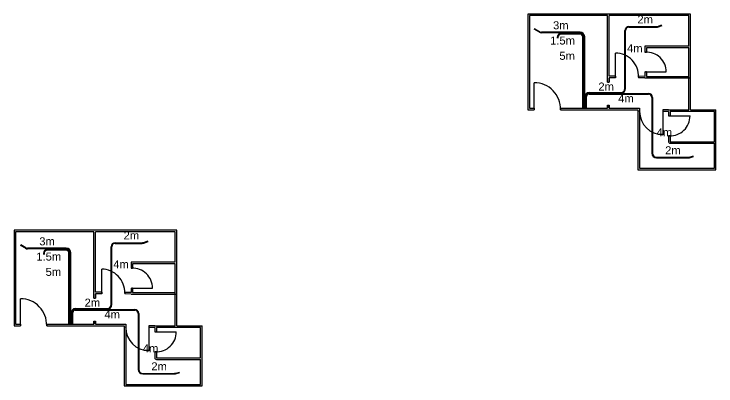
# Model space of a CAD drawing. Header units: millimetres. Extents: x -1169 to 5536, y 114 to 7943.
# Drawn here: x 1616.57 to 1660.38, y 7919.52 to 7942.75 of the extents above; entities that cross this region are included whole.
import ezdxf

# ---------------------------------------------------------------- set-up
doc = ezdxf.new("R2010")
doc.units = ezdxf.units.MM
doc.layers.add('Cain', color=76, linetype='Continuous')
doc.layers.add('canalizacion secundaria', color=5, linetype='Continuous')
doc.styles.get("Standard").update_dxf_attribs({"font": 'arial.ttf'})

# ---------------------------------------------------------------- blocks, each defined once
blk = doc.blocks.new('chaletl (1)')
for p, q in [((1524.712, 7754.821), (1524.712, 7756.261)), ((1526.543, 7756.325), (1526.643, 7756.325)), ((1524.712, 7754.821), (1524.321, 7754.824)), ((1524.321, 7754.824), (1524.321, 7754.824)), ((1524.712, 7754.821), (1524.712, 7754.721)), ((1526.543, 7754.81), (1526.152, 7754.813)), ((1526.152, 7754.813), (1526.152, 7754.713)), ((1526.543, 7755.085), (1526.643, 7755.085)), ((1526.643, 7755.085), (1527.883, 7755.085)), ((1519.64, 7752.824), (1519.64, 7754.414)), ((1524.221, 7754.444), (1524.321, 7754.444)), ((1524.321, 7754.724), (1524.321, 7754.444)), ((1524.712, 7754.721), (1524.321, 7754.724)), ((1526.543, 7754.71), (1526.152, 7754.713)), ((1524.221, 7753.004), (1524.221, 7752.824)), ((1524.221, 7753.004), (1524.321, 7753.004)), ((1524.321, 7753.004), (1524.321, 7752.824)), ((1519.64, 7752.824), (1519.64, 7752.724)), ((1521.279, 7752.824), (1521.279, 7752.724)), ((1526.215, 7752.715), (1526.215, 7752.615)), ((1527.664, 7752.715), (1527.664, 7752.615)), ((1527.664, 7752.615), (1527.664, 7751.167)), ((1528.028, 7752.715), (1529.301, 7752.715)), ((1529.401, 7752.715), (1530.985, 7752.715)), ((1528.028, 7752.341), (1528.128, 7752.341)), ((1528.128, 7752.341), (1529.368, 7752.341)), ((1528.128, 7751.101), (1528.028, 7751.101)), ((1526.115, 7748.965), (1530.985, 7748.965))]:
    blk.add_line(p, q)
for points in [[(1529.401, 7752.715), (1529.401, 7758.704), (1519.241, 7758.704), (1519.241, 7752.724), (1519.64, 7752.724)], [(1524.221, 7754.444), (1524.221, 7758.604), (1519.341, 7758.604)], [(1524.221, 7758.604), (1519.341, 7758.604), (1519.341, 7752.824), (1519.64, 7752.824)], [(1524.321, 7754.824), (1524.321, 7758.604)], [(1529.301, 7756.699), (1529.301, 7758.604), (1524.321, 7758.604)], [(1526.543, 7754.71), (1529.401, 7754.71), (1529.401, 7756.699)], [(1529.301, 7756.699), (1526.543, 7756.699), (1526.543, 7756.325)], [(1526.643, 7755.085), (1526.643, 7754.81), (1529.301, 7754.81), (1529.301, 7756.599), (1526.643, 7756.599), (1526.643, 7756.325)], [(1529.301, 7752.715), (1529.301, 7756.599)], [(1526.593, 7756.324), (1526.593, 7756.325), (1526.643, 7756.325)], [(1524.712, 7754.763), (1524.712, 7754.821)], [(1526.152, 7754.821), (1526.152, 7754.763), (1526.151, 7754.763)], [(1526.543, 7755.085), (1526.543, 7754.81)], [(1526.643, 7755.085), (1526.593, 7755.085)], [(1524.321, 7754.444), (1524.321, 7754.724)], [(1524.221, 7752.824), (1524.221, 7753.004)], [(1524.321, 7752.824), (1524.321, 7753.004)], [(1519.241, 7752.724), (1519.64, 7752.724)], [(1519.64, 7752.824), (1519.64, 7752.774)], [(1521.279, 7752.824), (1524.221, 7752.824)], [(1521.279, 7752.774), (1521.279, 7752.824)], [(1521.279, 7752.724), (1526.115, 7752.724)], [(1524.321, 7752.824), (1526.215, 7752.824)], [(1526.115, 7752.724), (1526.115, 7748.965), (1530.985, 7748.965), (1530.985, 7752.715)], [(1526.215, 7752.824), (1526.215, 7749.065), (1530.885, 7749.065), (1530.885, 7750.627)], [(1526.215, 7752.615), (1526.215, 7752.665), (1526.216, 7752.665)], [(1528.028, 7752.715), (1527.664, 7752.715)], [(1527.664, 7752.665), (1527.664, 7752.615)], [(1528.028, 7752.615), (1527.664, 7752.615)], [(1528.028, 7752.615), (1528.028, 7752.341)], [(1530.885, 7750.727), (1530.885, 7752.615), (1528.128, 7752.615)], [(1528.128, 7752.615), (1528.128, 7752.341)], [(1530.985, 7750.727), (1530.985, 7752.715)], [(1528.078, 7752.341), (1528.128, 7752.341)], [(1528.128, 7751.101), (1528.078, 7751.101), (1528.078, 7751.102)], [(1528.128, 7751.101), (1528.128, 7750.727), (1530.885, 7750.727)]]:
    blk.add_lwpolyline(points)
blk.add_lwpolyline([(1528.028, 7751.101), (1528.028, 7750.727, 0.414214), (1528.128, 7750.627), (1530.885, 7750.627)], format="xyb")
for centre, radius, start, end in [((1524.712, 7754.821), 1.44, 357.6635, 90), ((1526.643, 7755.085), 1.24, 0, 92.3109), ((1519.64, 7752.774), 1.64, 358.2528, 90), ((1527.664, 7752.615), 1.449, 180, 270), ((1528.128, 7752.341), 1.24, 267.6891, 0)]:
    blk.add_arc(centre, radius, start, end)
at = {"layer": 'Cain'}
for p, q in [((1525.551, 7757.916), (1527.248, 7757.916)), ((1525.551, 7757.896), (1527.248, 7757.896)), ((1525.551, 7757.876), (1527.248, 7757.876)), ((1527.33, 7757.93), (1527.61, 7758.028)), ((1527.337, 7757.911), (1527.616, 7758.009)), ((1527.344, 7757.893), (1527.623, 7757.99)), ((1519.961, 7757.566), (1519.645, 7757.749)), ((1519.971, 7757.583), (1519.655, 7757.766)), ((1519.981, 7757.6), (1519.665, 7757.784)), ((1522.5, 7757.572), (1520.086, 7757.572)), ((1522.5, 7757.552), (1520.086, 7757.552)), ((1522.5, 7757.532), (1520.086, 7757.532)), ((1522.5, 7757.492), (1521.324, 7757.492)), ((1522.5, 7757.472), (1521.324, 7757.472)), ((1522.5, 7757.452), (1521.324, 7757.452)), ((1525.301, 7754.051), (1525.301, 7757.666)), ((1525.321, 7754.051), (1525.321, 7757.666)), ((1525.341, 7754.051), (1525.341, 7757.666)), ((1521.074, 7757.242), (1521.074, 7757.189)), ((1521.094, 7757.242), (1521.094, 7757.189)), ((1521.114, 7757.242), (1521.114, 7757.189)), ((1522.67, 7752.824), (1522.67, 7757.282)), ((1522.69, 7752.824), (1522.69, 7757.282)), ((1522.71, 7752.824), (1522.71, 7757.282)), ((1522.71, 7752.824), (1522.71, 7757.282)), ((1522.75, 7752.824), (1522.75, 7757.282)), ((1522.77, 7752.824), (1522.77, 7757.282)), ((1522.79, 7752.824), (1522.79, 7757.282)), ((1522.81, 7752.824), (1522.81, 7753.551)), ((1522.81, 7752.824), (1522.81, 7753.551)), ((1522.83, 7752.824), (1522.83, 7753.551)), ((1522.83, 7752.824), (1522.83, 7753.551)), ((1522.85, 7752.824), (1522.85, 7753.551)), ((1522.87, 7752.824), (1522.87, 7753.551)), ((1522.89, 7752.824), (1522.89, 7753.551)), ((1522.91, 7752.824), (1522.91, 7753.551)), ((1523.06, 7753.801), (1525.051, 7753.801)), ((1523.06, 7753.781), (1525.051, 7753.781)), ((1523.06, 7753.761), (1525.051, 7753.761)), ((1523.06, 7753.741), (1526.776, 7753.741)), ((1523.06, 7753.721), (1526.776, 7753.721)), ((1523.06, 7753.701), (1526.776, 7753.701)), ((1526.986, 7753.491), (1526.986, 7750.004)), ((1527.006, 7753.491), (1527.006, 7750.004)), ((1527.026, 7753.491), (1527.026, 7750.004)), ((1527.276, 7749.754), (1529.248, 7749.754)), ((1527.276, 7749.734), (1529.248, 7749.734)), ((1527.276, 7749.714), (1529.248, 7749.714)), ((1529.315, 7749.764), (1529.575, 7749.836)), ((1529.32, 7749.744), (1529.58, 7749.817)), ((1529.326, 7749.725), (1529.586, 7749.798))]:
    blk.add_line(p, q, dxfattribs=at)
for centre, radius, start, end in [((1525.551, 7757.666), 0.25, 90, 180), ((1525.551, 7757.666), 0.23, 90, 180), ((1525.551, 7757.666), 0.21, 90, 180), ((1527.248, 7758.166), 0.25, 270, 289.2762), ((1527.248, 7758.166), 0.27, 270, 289.2762), ((1527.248, 7758.166), 0.29, 270, 289.2762), ((1520.086, 7757.782), 0.25, 239.8779, 270), ((1520.086, 7757.782), 0.23, 239.8779, 270), ((1520.086, 7757.782), 0.21, 239.8779, 270), ((1521.324, 7757.242), 0.25, 90, 180), ((1521.324, 7757.242), 0.25, 90, 180), ((1521.324, 7757.242), 0.23, 90, 180), ((1521.324, 7757.242), 0.21, 90, 180), ((1522.5, 7757.282), 0.29, 0, 90), ((1522.5, 7757.282), 0.27, 0, 90), ((1522.5, 7757.282), 0.25, 0, 90), ((1522.5, 7757.282), 0.21, 0, 90), ((1522.5, 7757.282), 0.21, 0, 90), ((1522.5, 7757.282), 0.21, 0, 90), ((1522.5, 7757.282), 0.19, 0, 90), ((1522.5, 7757.282), 0.17, 0, 90), ((1525.051, 7754.051), 0.25, 270, 0), ((1525.051, 7754.051), 0.27, 270, 0), ((1525.051, 7754.051), 0.29, 270, 0), ((1523.06, 7753.551), 0.25, 90, 180), ((1523.06, 7753.551), 0.23, 90, 180), ((1523.06, 7753.551), 0.21, 90, 180), ((1523.06, 7753.551), 0.19, 90, 180), ((1523.06, 7753.551), 0.17, 90, 180), ((1523.06, 7753.551), 0.15, 90, 180), ((1526.776, 7753.491), 0.25, 0, 90), ((1526.776, 7753.491), 0.25, 0, 90), ((1526.776, 7753.491), 0.23, 0, 90), ((1526.776, 7753.491), 0.23, 0, 90), ((1526.776, 7753.491), 0.21, 0, 90), ((1527.276, 7750.004), 0.29, 180, 270), ((1527.276, 7750.004), 0.27, 180, 270), ((1527.276, 7750.004), 0.25, 180, 270), ((1529.248, 7750.004), 0.25, 270, 285.6679), ((1529.248, 7750.004), 0.27, 270, 285.6679), ((1529.248, 7750.004), 0.29, 270, 285.6679)]:
    blk.add_arc(centre, radius, start, end, dxfattribs=at)
for s, p in [('3m', (1520.815, 7757.751)), ('2m', (1526.08, 7758.119)), ('1.5m', (1520.632, 7756.798)), ('4m', (1525.435, 7756.317)), ('5m', (1521.21, 7755.843)), ('2m', (1523.645, 7753.923)), ('4m', (1524.882, 7753.186)), ('4m', (1527.278, 7751.068)), ('2m', (1527.812, 7749.943))]:
    blk.add_text(s, height=0.5, dxfattribs=at).set_placement(p)

msp = doc.modelspace()

# ---------------------------------------------------------------- block references
at = {"layer": 'canalizacion secundaria'}
for p in [(129.4, 184.047), (97.327, 170.55)]:
    msp.add_blockref('chaletl (1)', p, dxfattribs=at)

doc.saveas('drawing.dxf')
